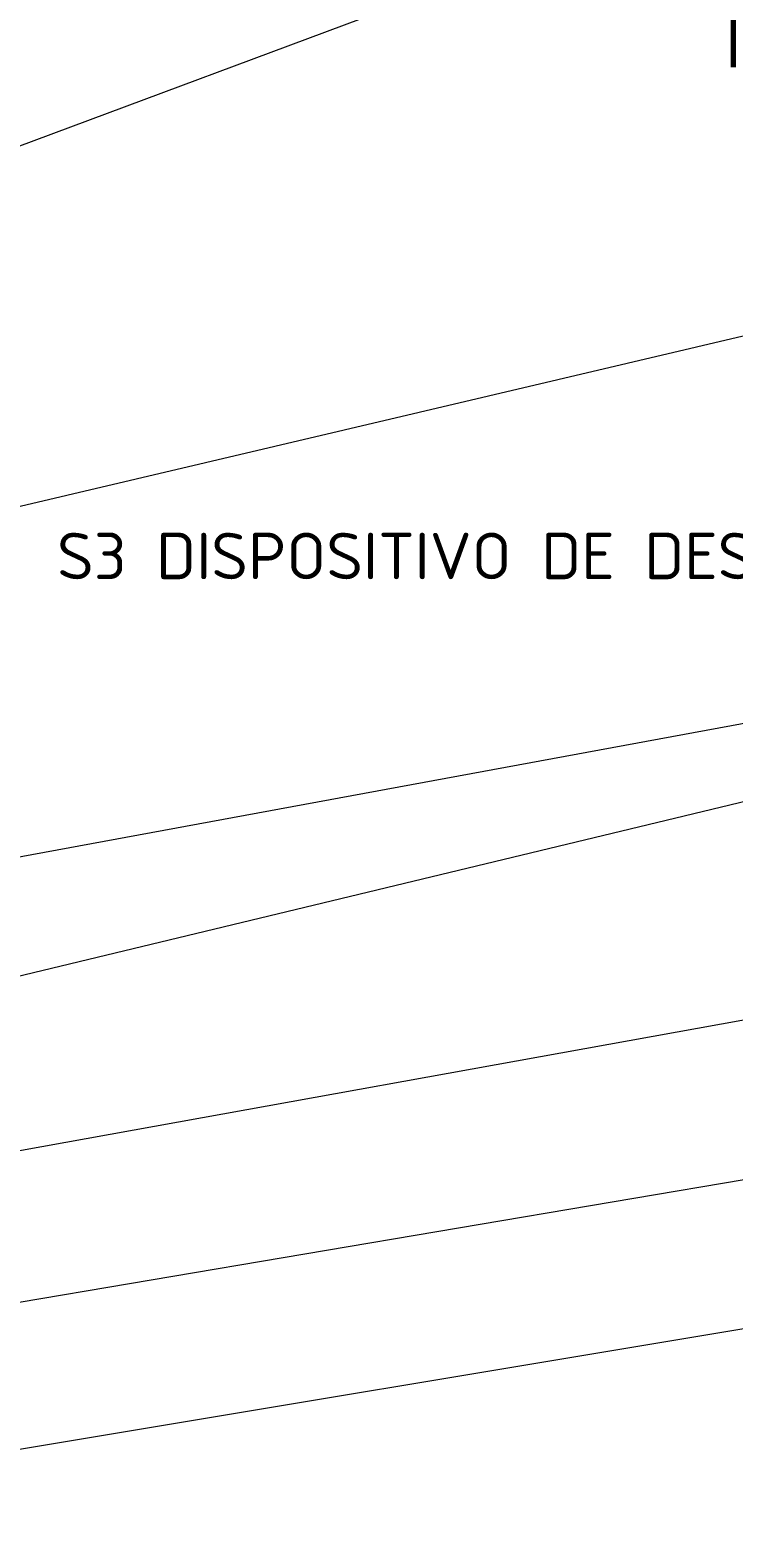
# Model space of a CAD drawing. Header units: millimetres. Extents: x 0 to 841, y 0 to 594.
# Drawn here: x 83.8 to 136.7, y 233.2 to 345.4 of the extents above; entities that cross this region are included whole.
import ezdxf
from ezdxf.enums import TextEntityAlignment as Align

# ---------------------------------------------------------------- set-up
doc = ezdxf.new("R2010")
doc.units = ezdxf.units.MM
for name, color, linetype, lineweight in [('01-VISIBLE', 7, 'CONTINUOUS', 70), ('06-TEXTO', 7, 'CONTINUOUS', 25), ('08-FINA', 5, 'CONTINUOUS', 18)]:
    doc.layers.add(name, color=color, linetype=linetype, lineweight=lineweight)
doc.styles.add('ISO3098', font='isocpeur.ttf')

msp = doc.modelspace()

# ---------------------------------------------------------------- linework, layer by layer
at = {"layer": '01-VISIBLE'}
msp.add_line((136.71, 348.56), (136.71, 342.63), dxfattribs=at)
msp.add_lwpolyline([(136.71, 342.63), (136.71, 342.53)], dxfattribs=at)
at = {"layer": '08-FINA'}
for p, q in [((51.22, 324.76), (294.38, 415.49)), ((51.38, 302.03), (291.56, 358.64)), ((51.43, 277.26), (285.52, 320.4)), ((51.37, 266.5), (214.22, 305.72)), ((51.43, 255.25), (274.35, 295.51)), ((51.44, 244.2), (285.49, 283.84)), ((51.44, 233.19), (308.49, 276.09))]:
    msp.add_line(p, q, dxfattribs=at)

# ---------------------------------------------------------------- texts
at = {"layer": '06-TEXTO', "style": 'ISO3098'}
msp.add_text('S3 DISPOSITIVO DE DESCARGA', height=3.5, dxfattribs=at).set_placement((119.4, 305.73), align=Align.MIDDLE_CENTER)

doc.saveas('drawing.dxf')
